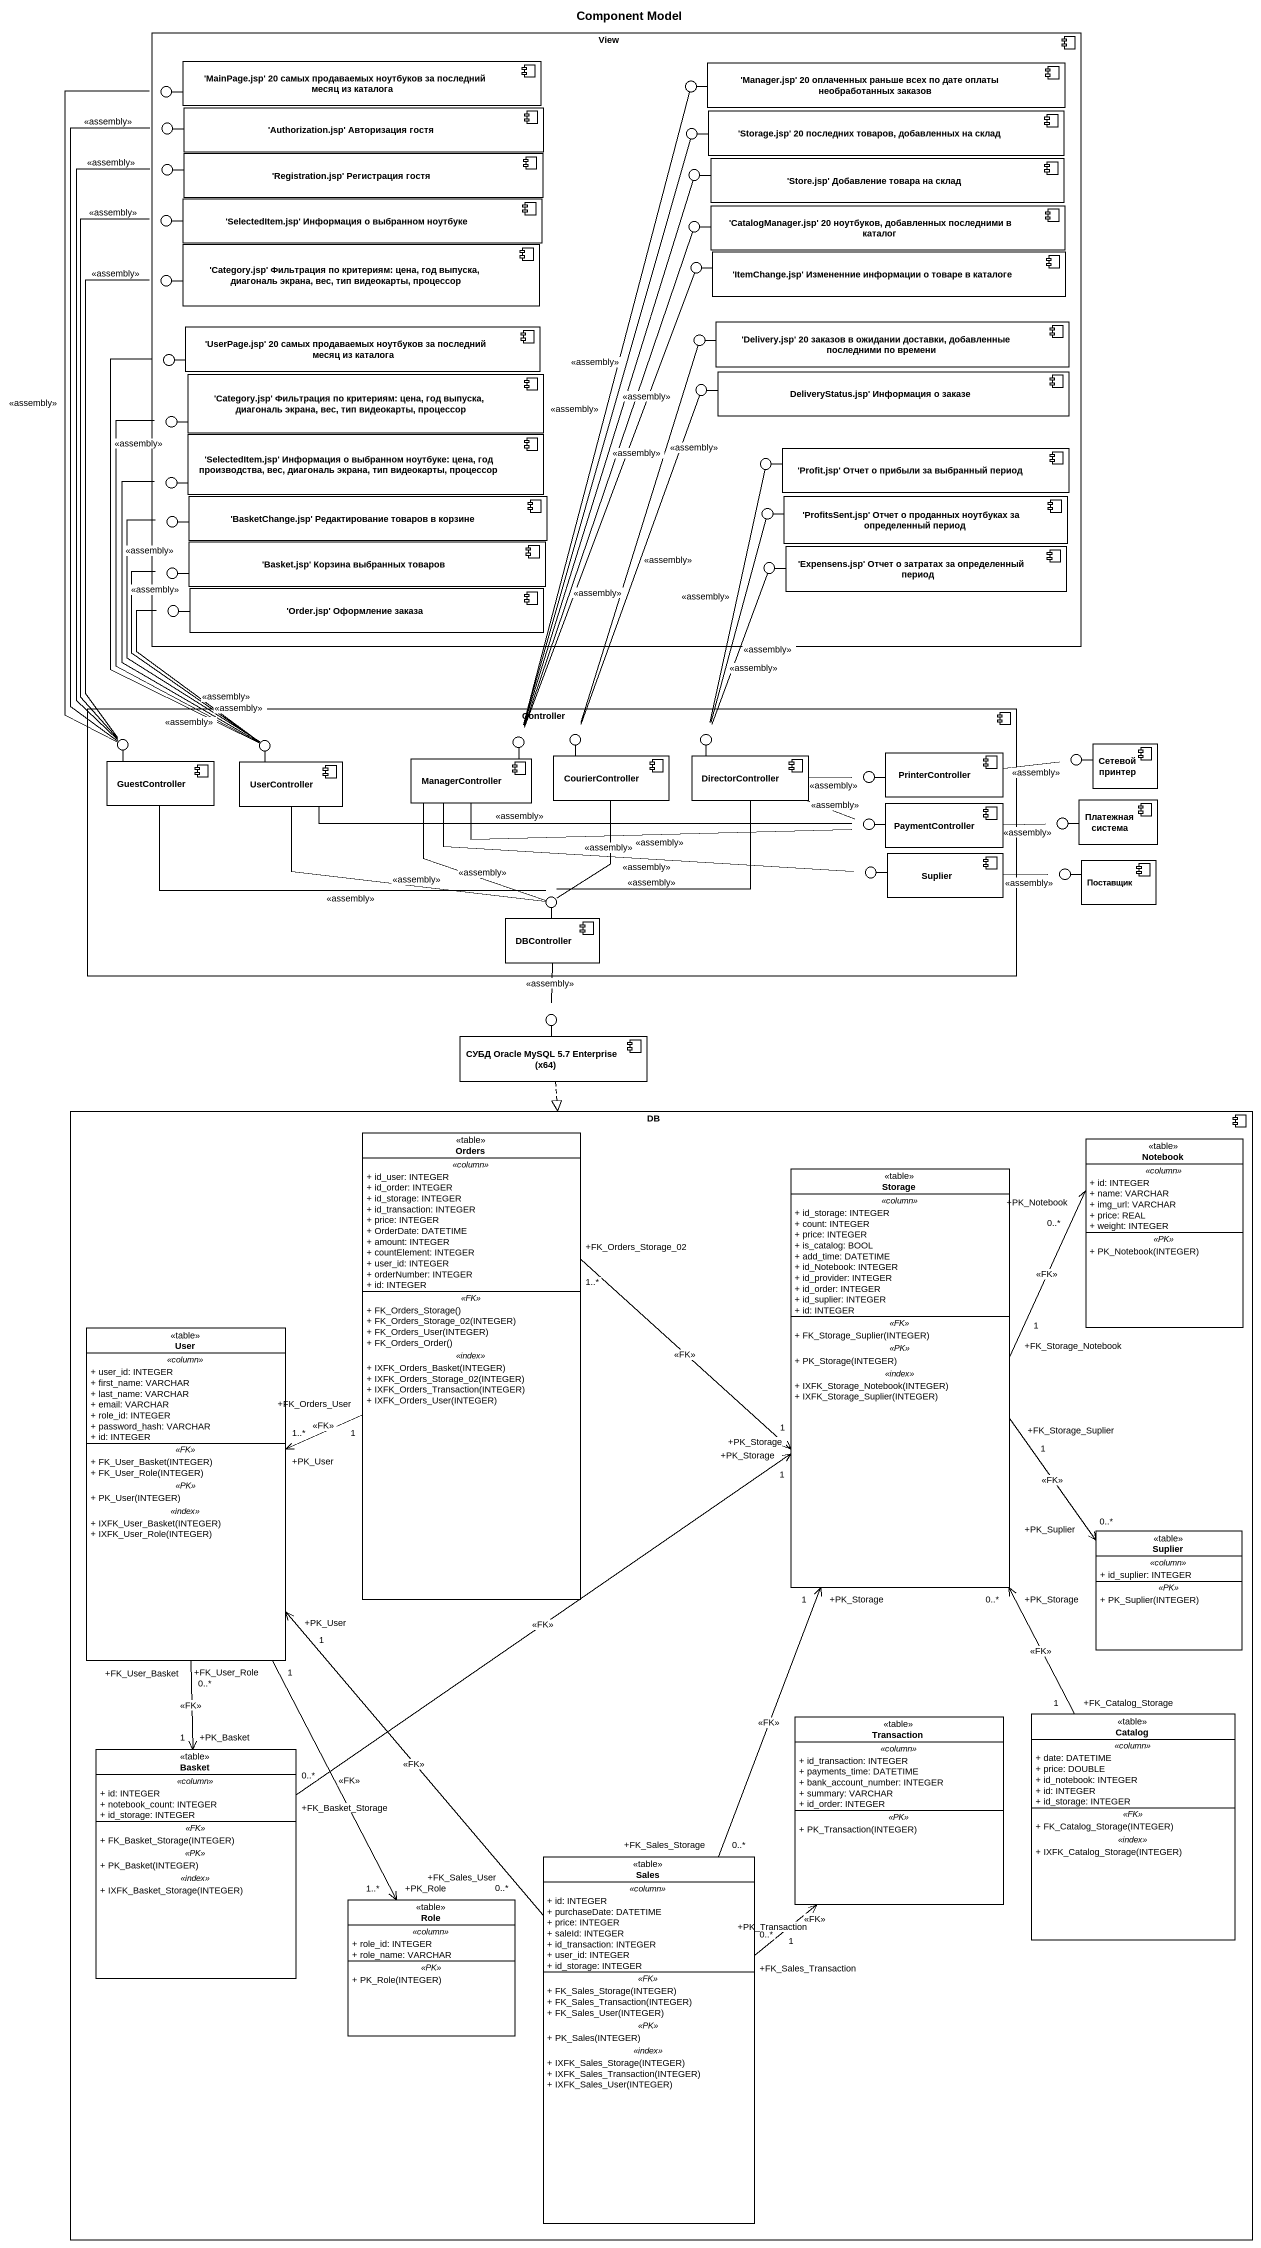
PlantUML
@startuml
title Component Model
allowmixing
hide circle
hide empty members
skinparam classAttributeIconSize 0
component View {
  component "'MainPage.jsp' 20 самых продаваемых ноутбуков за последний месяц из каталога" as MainPage_jsp_20_самых
  component "'Manager.jsp' 20 оплаченных раньше всех по дате оплаты необработанных заказов" as Manager_jsp_20_оплаченных
  component "'Authorization.jsp' Авторизация гостя" as Authorization_jsp
  component "'Storage.jsp' 20 последних товаров, добавленных на склад" as Storage_jsp_20_последних
  component "'Registration.jsp' Регистрация гостя" as Registration_jsp
  component "'Store.jsp' Добавление товара на склад" as Store_jsp_Добавление_товара
  component "'SelectedItem.jsp' Информация о выбранном ноутбуке" as SelectedItem_jsp_Информация
  component "'CatalogManager.jsp' 20 ноутбуков, добавленных последними в каталог" as CatalogManager_jsp_20
  component "'Category.jsp' Фильтрация по критериям: цена, год выпуска, диагональ экрана, вес, тип видеокарты, процессор" as Category_jsp_Фильтрация_по
  component "'ItemChange.jsp' Измененние информации о товаре в каталоге" as ItemChange_jsp_Измененние
  component "'UserPage.jsp' 20 самых продаваемых ноутбуков за последний месяц из каталога" as UserPage_jsp_20_самых
  component "'Delivery.jsp' 20 заказов в ожидании доставки, добавленные последними по времени" as Delivery_jsp_20_заказов_в
  component "'Category.jsp' Фильтрация по критериям: цена, год выпуска, диагональ экрана, вес, тип видеокарты, процессор" as Category_jsp_Фильтрация_по_2
  component "DeliveryStatus.jsp' Информация о заказе" as DeliveryStatus_jsp
  component "'SelectedItem.jsp' Информация о выбранном ноутбуке: цена, год производства, вес, диагональ экрана, тип видеокарты, процессор" as SelectedItem_jsp_Информация_2
  component "'Profit.jsp' Отчет о прибыли за выбранный период" as Profit_jsp_Отчет_о_прибыли
  component "'BasketChange.jsp' Редактирование товаров в корзине" as BasketChange_jsp
  component "'ProfitsSent.jsp' Отчет о проданных ноутбуках за определенный период" as ProfitsSent_jsp_Отчет_о
  component "'Basket.jsp' Корзина выбранных товаров" as Basket_jsp_Корзина
  component "'Expensens.jsp' Отчет о затратах за определенный период" as Expensens_jsp_Отчет_о
  component "'Order.jsp' Оформление заказа" as Order_jsp_Оформление_заказа
}
() " " as lollipop1
() " " as lollipop2
() " " as lollipop3
() " " as lollipop4
() " " as lollipop5
() " " as lollipop6
() " " as lollipop7
() " " as lollipop8
() " " as lollipop9
() " " as lollipop10
() " " as lollipop11
() " " as lollipop12
() " " as lollipop13
() " " as lollipop14
() " " as lollipop15
() " " as lollipop16
() " " as lollipop17
() " " as lollipop18
() " " as lollipop19
() " " as lollipop20
() " " as lollipop21
component Controller {
  component CourierController
  component DirectorController
  component PrinterController
  component GuestController
  component UserController
  component ManagerController
  component PaymentController
  component Suplier
  component DBController
}
() " " as lollipop22
() " " as lollipop23
() " " as lollipop24
() " " as lollipop25
() " " as lollipop26
() " " as lollipop27
component "Сетевой принтер" as Сетевой_принтер
() " " as lollipop28
() " " as lollipop29
() " " as lollipop30
component "Платежная система" as Платежная_система
() " " as lollipop31
() " " as lollipop32
component Поставщик
() " " as lollipop33
() " " as lollipop34
component "СУБД Oracle MySQL 5.7 Enterprise (x64)" as СУБД_Oracle_MySQL_5_7
component DB {
  class Orders <<table>> {
    .. <<column>> ..
    + id_user: INTEGER
    + id_order: INTEGER
    + id_storage: INTEGER
    + id_transaction: INTEGER
    + price: INTEGER
    + OrderDate: DATETIME
    + amount: INTEGER
    + countElement: INTEGER
    + user_id: INTEGER
    + orderNumber: INTEGER
    + id: INTEGER
    .. <<FK>> ..
    + FK_Orders_Storage()
    + FK_Orders_Storage_02(INTEGER)
    + FK_Orders_User(INTEGER)
    + FK_Orders_Order()
    .. <<index>> ..
    + IXFK_Orders_Basket(INTEGER)
    + IXFK_Orders_Storage_02(INTEGER)
    + IXFK_Orders_Transaction(INTEGER)
    + IXFK_Orders_User(INTEGER)
  }
  class Notebook <<table>> {
    .. <<column>> ..
    + id: INTEGER
    + name: VARCHAR
    + img_url: VARCHAR
    + price: REAL
    + weight: INTEGER
    .. <<PK>> ..
    + PK_Notebook(INTEGER)
  }
  class "Storage" as Storage_ <<table>> {
    .. <<column>> ..
    + id_storage: INTEGER
    + count: INTEGER
    + price: INTEGER
    + is_catalog: BOOL
    + add_time: DATETIME
    + id_Notebook: INTEGER
    + id_provider: INTEGER
    + id_order: INTEGER
    + id_suplier: INTEGER
    + id: INTEGER
    .. <<FK>> ..
    + FK_Storage_Suplier(INTEGER)
    .. <<PK>> ..
    + PK_Storage(INTEGER)
    .. <<index>> ..
    + IXFK_Storage_Notebook(INTEGER)
    + IXFK_Storage_Suplier(INTEGER)
  }
  class User <<table>> {
    .. <<column>> ..
    + user_id: INTEGER
    + first_name: VARCHAR
    + last_name: VARCHAR
    + email: VARCHAR
    + role_id: INTEGER
    + password_hash: VARCHAR
    + id: INTEGER
    .. <<FK>> ..
    + FK_User_Basket(INTEGER)
    + FK_User_Role(INTEGER)
    .. <<PK>> ..
    + PK_User(INTEGER)
    .. <<index>> ..
    + IXFK_User_Basket(INTEGER)
    + IXFK_User_Role(INTEGER)
  }
  class "Suplier" as Suplier_2 <<table>> {
    .. <<column>> ..
    + id_suplier: INTEGER
    .. <<PK>> ..
    + PK_Suplier(INTEGER)
  }
  class Transaction <<table>> {
    .. <<column>> ..
    + id_transaction: INTEGER
    + payments_time: DATETIME
    + bank_account_number: INTEGER
    + summary: VARCHAR
    + id_order: INTEGER
    .. <<PK>> ..
    + PK_Transaction(INTEGER)
  }
  class Catalog <<table>> {
    .. <<column>> ..
    + date: DATETIME
    + price: DOUBLE
    + id_notebook: INTEGER
    + id: INTEGER
    + id_storage: INTEGER
    .. <<FK>> ..
    + FK_Catalog_Storage(INTEGER)
    .. <<index>> ..
    + IXFK_Catalog_Storage(INTEGER)
  }
  class Basket <<table>> {
    .. <<column>> ..
    + id: INTEGER
    + notebook_count: INTEGER
    + id_storage: INTEGER
    .. <<FK>> ..
    + FK_Basket_Storage(INTEGER)
    .. <<PK>> ..
    + PK_Basket(INTEGER)
    .. <<index>> ..
    + IXFK_Basket_Storage(INTEGER)
  }
  class Sales <<table>> {
    .. <<column>> ..
    + id: INTEGER
    + purchaseDate: DATETIME
    + price: INTEGER
    + saleId: INTEGER
    + id_transaction: INTEGER
    + user_id: INTEGER
    + id_storage: INTEGER
    .. <<FK>> ..
    + FK_Sales_Storage(INTEGER)
    + FK_Sales_Transaction(INTEGER)
    + FK_Sales_User(INTEGER)
    .. <<PK>> ..
    + PK_Sales(INTEGER)
    .. <<index>> ..
    + IXFK_Sales_Storage(INTEGER)
    + IXFK_Sales_Transaction(INTEGER)
    + IXFK_Sales_User(INTEGER)
  }
  class Role <<table>> {
    .. <<column>> ..
    + role_id: INTEGER
    + role_name: VARCHAR
    .. <<PK>> ..
    + PK_Role(INTEGER)
  }
}
MainPage_jsp_20_самых -left- lollipop1
Manager_jsp_20_оплаченных -left- lollipop2
Authorization_jsp -left- lollipop3
Storage_jsp_20_последних -left- lollipop4
Registration_jsp -left- lollipop5
Store_jsp_Добавление_товара -left- lollipop6
SelectedItem_jsp_Информация -left- lollipop7
CatalogManager_jsp_20 -left- lollipop8
Category_jsp_Фильтрация_по -left- lollipop9
ItemChange_jsp_Измененние -left- lollipop10
UserPage_jsp_20_самых -left- lollipop11
Delivery_jsp_20_заказов_в -left- lollipop12
DeliveryStatus_jsp -left- lollipop13
Category_jsp_Фильтрация_по_2 -left- lollipop14
SelectedItem_jsp_Информация_2 -left- lollipop15
Profit_jsp_Отчет_о_прибыли -left- lollipop16
BasketChange_jsp -left- lollipop17
ProfitsSent_jsp_Отчет_о -left- lollipop18
Expensens_jsp_Отчет_о -left- lollipop19
Basket_jsp_Корзина -left- lollipop20
Order_jsp_Оформление_заказа -left- lollipop21
GuestController -up- lollipop22
UserController -up- lollipop23
ManagerController -up- lollipop24
CourierController -up- lollipop25
DirectorController -up- lollipop26
Сетевой_принтер -left- lollipop27
PrinterController -left- lollipop28
PaymentController -left- lollipop29
Платежная_система -left- lollipop30
Suplier -left- lollipop31
Поставщик -left- lollipop32
DBController -up- lollipop33
СУБД_Oracle_MySQL_5_7 -up- lollipop34
lollipop1 -- lollipop22 : <<assembly>>
lollipop2 -- lollipop24 : <<assembly>>
lollipop3 -- lollipop22 : <<assembly>>
lollipop4 -- lollipop24 : <<assembly>>
lollipop5 -- lollipop22 : <<assembly>>
lollipop6 -- lollipop24 : <<assembly>>
lollipop7 -- lollipop22 : <<assembly>>
lollipop8 -- lollipop24 : <<assembly>>
lollipop9 -- lollipop22 : <<assembly>>
lollipop10 -- lollipop24 : <<assembly>>
lollipop11 -- lollipop23 : <<assembly>>
lollipop12 -- lollipop25 : <<assembly>>
lollipop13 -- lollipop25 : <<assembly>>
lollipop14 -- lollipop23 : <<assembly>>
lollipop15 -- lollipop23 : <<assembly>>
lollipop16 -- lollipop26 : <<assembly>>
lollipop17 -- lollipop23 : <<assembly>>
lollipop18 -- lollipop26 : <<assembly>>
lollipop19 -- lollipop26 : <<assembly>>
lollipop20 -- lollipop23 : <<assembly>>
lollipop21 -- lollipop23 : <<assembly>>
CourierController -- lollipop33 : <<assembly>>
DirectorController -right- lollipop28 : <<assembly>>
DirectorController -right- lollipop29 : <<assembly>>
DirectorController -- lollipop33 : <<assembly>>
PrinterController -right- lollipop27 : <<assembly>>
GuestController -right- lollipop33 : <<assembly>>
UserController -right- lollipop29 : <<assembly>>
UserController -right- lollipop33 : <<assembly>>
ManagerController -right- lollipop29 : <<assembly>>
ManagerController -right- lollipop31 : <<assembly>>
ManagerController -- lollipop33 : <<assembly>>
PaymentController -right- lollipop30 : <<assembly>>
Suplier -right- lollipop32 : <<assembly>>
DBController -- lollipop34 : <<assembly>>
СУБД_Oracle_MySQL_5_7 ..|> DB
Orders "+FK_Orders_Storage_02\n1..*" -right-> "+PK_Storage\n1" Storage_ : <<FK>>
Orders "+FK_Orders_User\n1" -left-> "+PK_User\n1..*" User : <<FK>>
Storage_ "+FK_Storage_Notebook\n1" -right-> "+PK_Notebook\n0..*" Notebook : <<FK>>
Storage_ "+FK_Storage_Suplier\n1" --> "+PK_Suplier\n0..*" Suplier_2 : <<FK>>
User "+FK_User_Basket\n0..*" --> "+PK_Basket\n1" Basket : <<FK>>
User "+FK_User_Role\n1" --> "+PK_Role\n1..*" Role : <<FK>>
Catalog "+FK_Catalog_Storage\n1" -up-> "+PK_Storage\n0..*" Storage_ : <<FK>>
Basket "+FK_Basket_Storage\n0..*" -up-> "+PK_Storage\n1" Storage_ : <<FK>>
Sales "+FK_Sales_Storage\n0..*" -up-> "+PK_Storage\n1" Storage_ : <<FK>>
Sales "+FK_Sales_User\n0..*" -up-> "+PK_User\n1" User : <<FK>>
Sales "+FK_Sales_Transaction\n0..*" -up-> "+PK_Transaction\n1" Transaction : <<FK>>
@enduml
